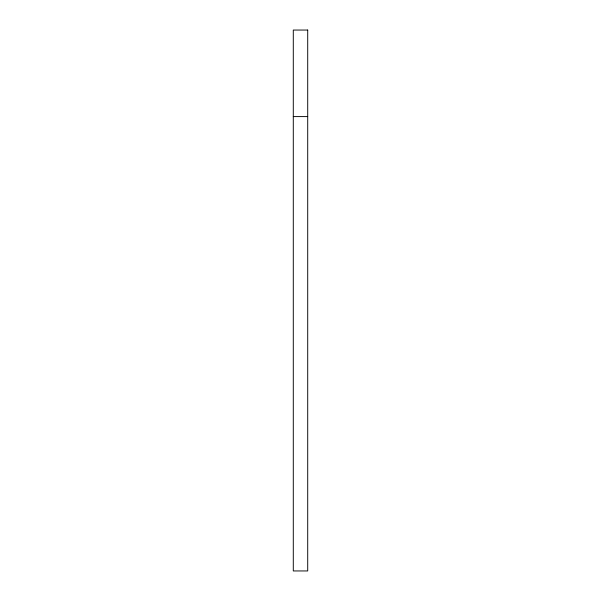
<?xml version="1.0" encoding="UTF-8"?>
<svg xmlns="http://www.w3.org/2000/svg" width="601" height="601" viewBox="0 0 601 601"><rect width="100%" height="100%" fill="white"/><g stroke="black" fill="none" stroke-linecap="round" stroke-linejoin="round"><path stroke-width="0.9" d="M293.288 116.594L307.712 116.594M307.712 30.05L293.288 30.05L293.288 570.95L307.712 570.95L307.712 30.05"/></g></svg>
